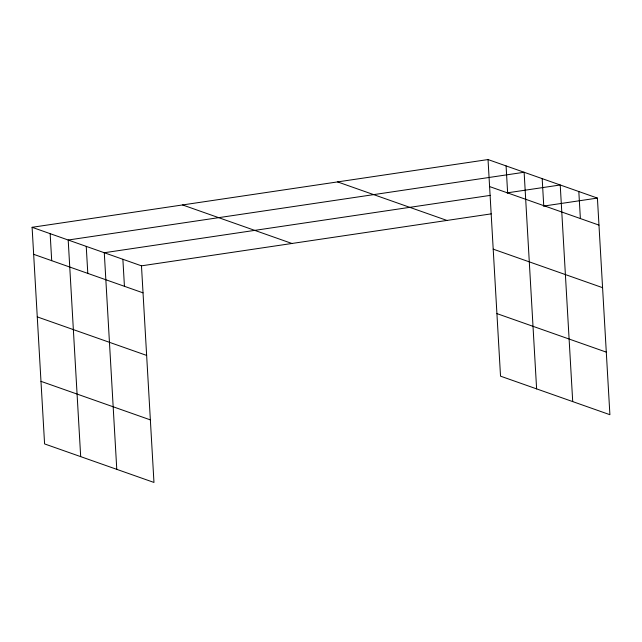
<?xml version="1.0" encoding="UTF-8"?>
<svg xmlns="http://www.w3.org/2000/svg" width="642" height="642" viewBox="0 0 642 642"><rect width="100%" height="100%" fill="white"/><g stroke="black" fill="none" stroke-linecap="round" stroke-linejoin="round"><path stroke-width="0.96" d="M32.1 227.3L141.473 265.836L153.968 482.447L44.587 443.919L32.1 227.3L488.032 159.553L597.413 198.081L609.9 414.7L500.527 376.164L488.032 159.553M490.4 195.361L104.285 252.731L116.78 469.35M507.116 192.873L560.225 184.984L572.712 401.595M141.473 265.836L491.202 213.866M543.325 206.122L597.413 198.081M489.597 186.573L598.97 225.109M337.58 181.911L446.952 220.439M493.2 249.144L602.573 287.672M496.916 313.601L606.289 352.129M182.561 204.942L291.933 243.478M33.657 254.32L143.03 292.856M37.268 316.891L146.641 355.419M40.984 381.348L150.356 419.884M578.819 191.533L580.376 218.553M542.177 178.628L543.734 205.649M536.616 388.883L524.129 172.265L68.196 240.02L80.683 456.631M506.081 165.909L507.637 192.929M122.879 259.28L124.436 286.308M86.237 246.376L87.802 273.396M50.148 233.656L51.705 260.684"/></g></svg>
